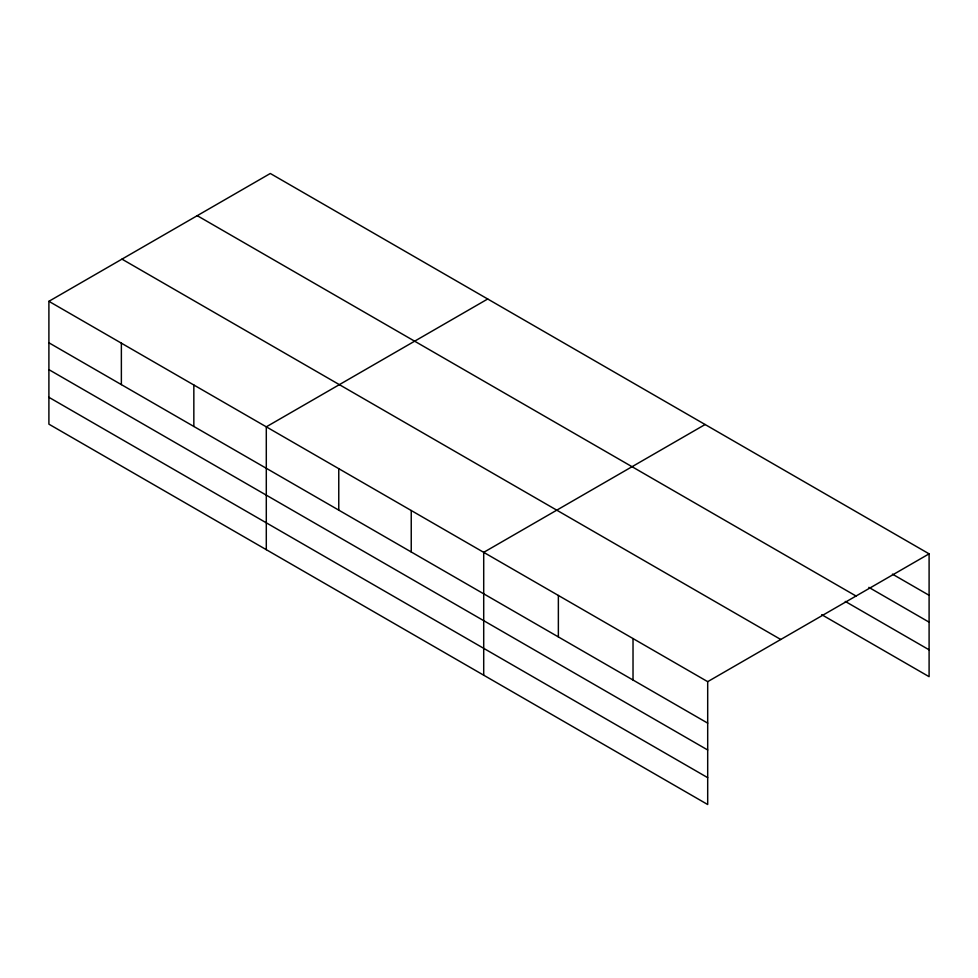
<?xml version="1.0" encoding="UTF-8"?>
<svg xmlns="http://www.w3.org/2000/svg" width="978" height="978" viewBox="0 0 978 978"><rect width="100%" height="100%" fill="white"/><g stroke="black" fill="none" stroke-linecap="round" stroke-linejoin="round"><path stroke-width="1.47" d="M707.693 749.979L707.693 681.666L48.9 301.322L48.9 424.159L707.693 804.515L707.693 749.979L48.9 369.635M48.9 301.322L270.307 173.485L929.1 553.841L929.1 676.678L821.691 614.673M487.704 298.999L266.297 426.836L266.297 549.673M705.114 424.525L483.707 552.35L483.707 675.187M707.693 681.666L929.1 553.841M892.425 574.123L929.1 595.296M868.843 587.362L929.1 622.155M197.238 215.673L856.031 596.018M845.273 601.421L929.1 649.82M121.969 259.133L780.762 639.49M48.9 342.777L707.693 723.133M48.9 397.3L707.693 777.657M633.023 638.561L633.023 680.016M558.365 595.455L558.365 636.91M411.237 510.516L411.237 551.971M338.767 468.67L338.767 510.137M193.84 384.99L193.84 426.457M121.37 343.156L121.37 384.611"/></g></svg>
